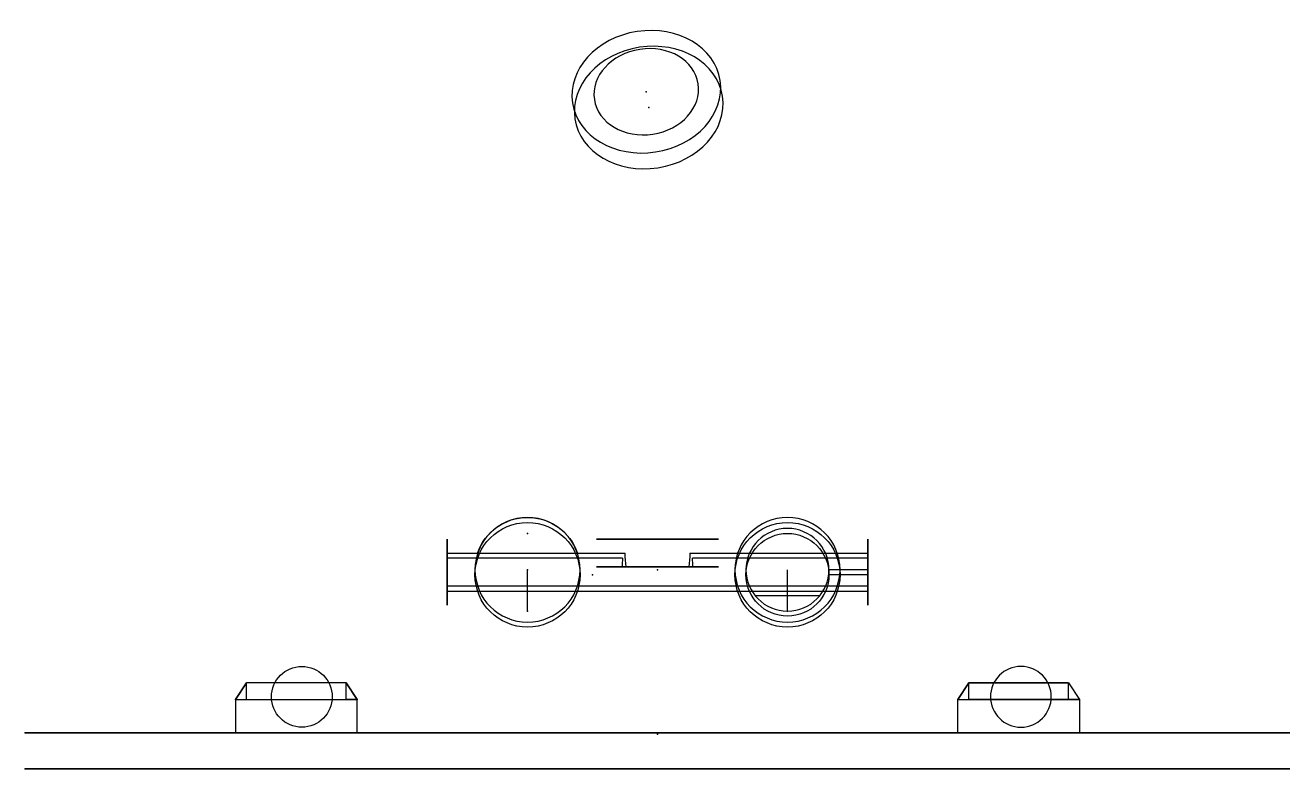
# Model space of a CAD drawing. Header units: centimetres. Extents: x 0 to 22.9, y 0 to 13.4.
import ezdxf

# ---------------------------------------------------------------- set-up
doc = ezdxf.new("R2010")
doc.units = ezdxf.units.CM
doc.header["$MEASUREMENT"] = 0
for name, color, linetype in [('Trolley Bolt Spacer v2_Sketch1', 7, 'Continuous'), ('Trolley Bolt Spacer v2_Sketch2', 7, 'Continuous'), ('Trolley Bolt Spacer v2_Sketch3', 7, 'Continuous'), ('Trolley Bolt Spacer v2_Sketch4', 7, 'Continuous'), ('Trolley Bracket v3_Sketch1', 7, 'Continuous'), ('Trolley Bracket v3_Sketch2', 7, 'Continuous'), ('Trolley Bracket v3_Sketch3', 7, 'Continuous'), ('Trolley Bracket v3_Sketch4', 7, 'Continuous'), ('Trolley Bracket v3_Sketch5', 7, 'Continuous'), ('Trolley Bracket v3_Sketch6', 7, 'Continuous'), ('Trolley Bracket v3_Sketch7', 7, 'Continuous'), ('Trolley Bracket v3_Sketch8', 7, 'Continuous'), ('Trolley Bracket v3_Sketch9', 7, 'Continuous'), ('Trolley v7_Sketch1', 7, 'Continuous'), ('Trolley v7_Sketch10', 7, 'Continuous'), ('Trolley v7_Sketch2', 7, 'Continuous'), ('Trolley v7_Sketch3', 7, 'Continuous'), ('Trolley v7_Sketch4', 7, 'Continuous'), ('Trolley v7_Sketch5', 7, 'Continuous'), ('Trolley v7_Sketch6', 7, 'Continuous'), ('Trolley v7_Sketch7', 7, 'Continuous'), ('Trolley v7_Sketch8', 7, 'Continuous'), ('Trolley v7_Sketch9', 7, 'Continuous'), ('Trolley Wheel v1_Sketch1', 7, 'Continuous'), ('Trolley Wheel v1_Sketch2', 7, 'Continuous')]:
    doc.layers.add(name, color=color, linetype=linetype)

# ---------------------------------------------------------------- blocks, each defined once
blk = doc.blocks.new('TrolleyWheelv1')
at = {"layer": 'Trolley Wheel v1_Sketch1', "extrusion": (0, 1, 0)}
blk.add_circle((0, 0), 1.35, dxfattribs=at)
at = {"layer": 'Trolley Wheel v1_Sketch1'}
blk.add_point((0, 0), dxfattribs=at)
at = {"layer": 'Trolley Wheel v1_Sketch2', "extrusion": (0, 1, 0)}
for radius in [1.35, 0.95]:
    blk.add_circle((0, 0, 0.5), radius, dxfattribs=at)
at = {"layer": 'Trolley Wheel v1_Sketch2'}
blk.add_point((0, 0.5), dxfattribs=at)
blk = doc.blocks.new('Trolleyv7')
at = {"layer": 'Trolley v7_Sketch1'}
for p, q in [((0, 0, -0.6), (-0.52, 0, -0.3)), ((-0.52, 0, -0.3), (-0.52, 0, 0.3)), ((-0.52, 0, 0.3), (0, 0, 0.6)), ((0, 0, 0.6), (0.52, 0, 0.3)), ((0.52, 0, -0.3), (0, 0, -0.6)), ((0.52, 0, 0.3), (0.52, 0, -0.3))]:
    blk.add_line(p, q, dxfattribs=at)
blk.add_point((0, 0), dxfattribs=at)
blk.add_point((0, 0), dxfattribs=at)
at = {"layer": 'Trolley v7_Sketch10'}
blk.add_line((-0.909, 1.45, 0.075), (-0.26, 1.45, 0.45), dxfattribs=at)
at = {"layer": 'Trolley v7_Sketch10', "extrusion": (-0.5, 0, 0.866025)}
blk.add_circle((-1.45, 0, 0.52), 0.95, dxfattribs=at)
blk.add_circle((-1.45, 0, 0.52), 0.95, dxfattribs=at)
at = {"layer": 'Trolley v7_Sketch10', "extrusion": (-0.5, -2.77556e-17, 0.866025)}
blk.add_arc((-1.45, 0, 0.52), 0.95, 18.4085, 161.5915, dxfattribs=at)
at = {"layer": 'Trolley v7_Sketch10'}
for p in [(-0.909, 1.45, 0.075), (-0.26, 1.45, 0.45)]:
    blk.add_point(p, dxfattribs=at)
at = {"layer": 'Trolley v7_Sketch2', "extrusion": (0.819152, 0, 0.573576)}
blk.add_circle((3.8, -0.052, 0.598), 0.8, dxfattribs=at)
at = {"layer": 'Trolley v7_Sketch2'}
blk.add_point((0.52, 3.8, 0.3), dxfattribs=at)
at = {"layer": 'Trolley v7_Sketch3'}
for p, q in [((-0.214, 4.366, 0.476), (-0.214, 3.234, 0.476)), ((0.384, 3.158, -0.378), (0.384, 4.442, -0.378))]:
    blk.add_line(p, q, dxfattribs=at)
at = {"layer": 'Trolley v7_Sketch3', "extrusion": (0.819152, 0, 0.573576)}
blk.add_circle((3.8, -0.052, 0.098), 0.35, dxfattribs=at)
at = {"layer": 'Trolley v7_Sketch3', "extrusion": (0.819152, 8.32667e-17, 0.573576)}
blk.add_arc((3.8, -0.052, 0.098), 0.8, 323.3218, 44.9655, dxfattribs=at)
at = {"layer": 'Trolley v7_Sketch3', "extrusion": (0.819152, -5.55112e-17, 0.573576)}
blk.add_arc((3.8, -0.052, 0.098), 0.8, 135.0345, 216.6782, dxfattribs=at)
at = {"layer": 'Trolley v7_Sketch3'}
blk.add_point((0.08, 0, 0.056), dxfattribs=at)
at = {"layer": 'Trolley v7_Sketch4'}
for p, q in [((0, 7.6, 0.6), (-0.52, 7.6, 0.3)), ((-0.52, 7.6, 0.3), (-0.52, 0, 0.3)), ((-0.26, 7.6, 0.45), (-0.26, 6.9, 0.45)), ((0, 4.387, 0.6), (0, 7.6, 0.6)), ((-0.214, 3.234, 0.476), (-0.214, 4.366, 0.476)), ((0, 0, 0.6), (0, 3.213, 0.6)), ((-0.52, 0, 0.3), (0, 0, 0.6))]:
    blk.add_line(p, q, dxfattribs=at)
at = {"layer": 'Trolley v7_Sketch4', "extrusion": (-0.5, 0, 0.866025)}
blk.add_circle((-6.15, 0, 0.52), 0.75, dxfattribs=at)
for start_param, end_param in [(2.318192, 2.355592), (3.927593, 3.964993)]:
    blk.add_ellipse((5.403, 3.8, 3.72), major_axis=(7.949, 0, 4.589), ratio=0.087156, start_param=start_param, end_param=end_param, dxfattribs=at)
at = {"layer": 'Trolley v7_Sketch4'}
blk.add_point((-0.26, 0, 0.45), dxfattribs=at)
at = {"layer": 'Trolley v7_Sketch5'}
for p, q in [((0, 0, -0.6), (0, 7.6, -0.6)), ((0, 7.6, -0.6), (0.52, 7.6, -0.3)), ((0.26, 7.6, -0.45), (0.26, 6.9, -0.45)), ((0.52, 7.6, -0.3), (0.52, 4.431, -0.3)), ((0.384, 4.442, -0.378), (0.384, 3.158, -0.378)), ((0.52, 3.169, -0.3), (0.52, 0, -0.3)), ((0.52, 0, -0.3), (0, 0, -0.6))]:
    blk.add_line(p, q, dxfattribs=at)
at = {"layer": 'Trolley v7_Sketch5', "extrusion": (0.5, 0, -0.866025)}
blk.add_circle((6.15, 0, 0.52), 0.75, dxfattribs=at)
blk.add_circle((6.15, 0, 0.52), 0.75, dxfattribs=at)
for start_param, end_param in [(5.352544, 5.373969), (0.909217, 0.930641)]:
    blk.add_ellipse((-4.364, 3.8, -3.12), major_axis=(7.949, 0, 4.589), ratio=0.087156, start_param=start_param, end_param=end_param, dxfattribs=at)
at = {"layer": 'Trolley v7_Sketch5'}
blk.add_point((0.26, 0, -0.45), dxfattribs=at)
at = {"layer": 'Trolley v7_Sketch6'}
for p, q in [((0, 0, -0.6), (0, 7.6, -0.6)), ((0, 7.6, -0.6), (0.52, 7.6, -0.3)), ((0.52, 7.6, -0.3), (0.52, 4.431, -0.3)), ((0.384, 4.442, -0.378), (0.384, 3.158, -0.378)), ((0.52, 3.169, -0.3), (0.52, 0, -0.3)), ((0.52, 0, -0.3), (0, 0, -0.6))]:
    blk.add_line(p, q, dxfattribs=at)
at = {"layer": 'Trolley v7_Sketch6', "extrusion": (0.5, 0, -0.866025)}
for radius in [0.95, 0.75]:
    blk.add_circle((6.15, 0, 0.52), radius, dxfattribs=at)
for start_param, end_param in [(5.352544, 5.373969), (0.909217, 0.930641)]:
    blk.add_ellipse((-4.364, 3.8, -3.12), major_axis=(7.949, 0, 4.589), ratio=0.087156, start_param=start_param, end_param=end_param, dxfattribs=at)
at = {"layer": 'Trolley v7_Sketch6'}
blk.add_point((0.26, 0, -0.45), dxfattribs=at)
at = {"layer": 'Trolley v7_Sketch7'}
for p, q in [((-0.52, 7.6, 0.3), (0, 7.6, 0.6)), ((0, 7.6, -0.6), (-0.52, 7.6, -0.3)), ((-0.52, 7.6, -0.3), (-0.52, 7.6, 0.3)), ((0, 7.6, 0.6), (0.52, 7.6, 0.3)), ((0.52, 7.6, -0.3), (0, 7.6, -0.6)), ((0.52, 7.6, 0.3), (0.52, 7.6, -0.3))]:
    blk.add_line(p, q, dxfattribs=at)
blk.add_point((0, 7.6), dxfattribs=at)
at = {"layer": 'Trolley v7_Sketch8'}
for p, q in [((-0.67, 6.732, 0.213), (-0.67, 5.568, 0.213)), ((-0.909, 6.15, 0.075), (-0.26, 6.15, 0.45))]:
    blk.add_line(p, q, dxfattribs=at)
at = {"layer": 'Trolley v7_Sketch8', "extrusion": (-0.5, 0, 0.866025)}
blk.add_circle((-6.15, 0, 0.52), 0.95, dxfattribs=at)
at = {"layer": 'Trolley v7_Sketch8'}
for p in [(-0.909, 6.15, 0.075), (0, 5.249, 0.6), (-0.26, 3.8, 0.45)]:
    blk.add_point(p, dxfattribs=at)
at = {"layer": 'Trolley v7_Sketch9', "extrusion": (0.5, 0, -0.866025)}
blk.add_circle((1.45, 0, 0.52), 0.95, dxfattribs=at)
at = {"layer": 'Trolley v7_Sketch9'}
for p in [(0.26, 2.624, -0.45), (0.909, 1.45, -0.075)]:
    blk.add_point(p, dxfattribs=at)
at = {"extrusion": (1.1167e-16, 0.996195, 0.087156)}
blk.add_blockref('TrolleyWheelv1', (-9.08, 1.358, 3.774), dxfattribs=at)
blk = doc.blocks.new('TrolleyBoltSpacerv2')
at = {"layer": 'Trolley Bolt Spacer v2_Sketch1'}
for p, q in [((0, 0, -1.27), (-1.1, 0, -0.635)), ((-1.1, 0, -0.635), (-1.1, 0, 0.635)), ((-1.1, 0, 0.635), (0, 0, 1.27)), ((1.1, 0, -0.635), (0, 0, -1.27)), ((0, 0, 1.27), (1.1, 0, 0.635)), ((1.1, 0, 0.635), (1.1, 0, -0.635))]:
    blk.add_line(p, q, dxfattribs=at)
blk.add_point((0, 0), dxfattribs=at)
blk.add_point((0, 0), dxfattribs=at)
at = {"layer": 'Trolley Bolt Spacer v2_Sketch2'}
for p, q in [((0, 0.5, -1.27), (-1.1, 0.5, -0.635)), ((-1.1, 0.5, -0.635), (-1.1, 0.5, 0.635)), ((-1.1, 0.5, 0.635), (0, 0.5, 1.27)), ((1.1, 0.5, -0.635), (0, 0.5, -1.27)), ((0, 0.5, 1.27), (1.1, 0.5, 0.635)), ((1.1, 0.5, 0.635), (1.1, 0.5, -0.635))]:
    blk.add_line(p, q, dxfattribs=at)
at = {"layer": 'Trolley Bolt Spacer v2_Sketch2', "extrusion": (0, 1, 0)}
blk.add_circle((0, 0, 0.5), 0.339, dxfattribs=at)
at = {"layer": 'Trolley Bolt Spacer v2_Sketch2'}
blk.add_point((0, 0.5), dxfattribs=at)
at = {"layer": 'Trolley Bolt Spacer v2_Sketch3'}
for p, q in [((0, 0, -0.693), (-0.6, 0, -0.346)), ((-0.6, 0, -0.346), (-0.6, 0, 0.346)), ((-0.6, 0, 0.346), (0, 0, 0.693)), ((0.6, 0, -0.346), (0, 0, -0.693)), ((0, 0, 0.693), (0.6, 0, 0.346)), ((0.6, 0, 0.346), (0.6, 0, -0.346))]:
    blk.add_line(p, q, dxfattribs=at)
blk.add_point((0, 0), dxfattribs=at)
blk.add_point((0, 0), dxfattribs=at)
at = {"layer": 'Trolley Bolt Spacer v2_Sketch4'}
for p, q in [((0, 0.5, -0.693), (-0.6, 0.5, -0.346)), ((-0.6, 0.5, -0.346), (-0.6, 0.5, 0.346)), ((-0.6, 0.5, 0.346), (0, 0.5, 0.693)), ((0.6, 0.5, -0.346), (0, 0.5, -0.693)), ((0, 0.5, 0.693), (0.6, 0.5, 0.346)), ((0.6, 0.5, 0.346), (0.6, 0.5, -0.346))]:
    blk.add_line(p, q, dxfattribs=at)
at = {"layer": 'Trolley Bolt Spacer v2_Sketch4', "extrusion": (0, 1, 0)}
blk.add_circle((0, 0, 0.5), 0.3, dxfattribs=at)
at = {"layer": 'Trolley Bolt Spacer v2_Sketch4'}
blk.add_point((0, 0.5), dxfattribs=at)

msp = doc.modelspace()

# ---------------------------------------------------------------- linework, layer by layer
at = {"layer": 'Trolley Bracket v3_Sketch1'}
for p, q in [((0, 0), (22.86, 0)), ((22.86, 0, 5.5), (0, 0, 5.5)), ((0, 0, 5.5), (0, 0)), ((22.86, 0), (22.86, 0, 5.5))]:
    msp.add_line(p, q, dxfattribs=at)
msp.add_point((0, 0), dxfattribs=at)
at = {"layer": 'Trolley Bracket v3_Sketch2'}
for p, q in [((0, 0.65, 5.5), (22.86, 0.65, 5.5)), ((22.86, 0.65), (0, 0.65)), ((0, 0.65), (0, 0.65, 5.5)), ((0, 0.65, 2.75), (22.86, 0.65, 2.75)), ((6, 0.65, 4.9), (3.8, 0.65, 4.9)), ((3.8, 0.65, 5.5), (6, 0.65, 5.5)), ((3.8, 0.65, 4.9), (3.8, 0.65, 5.5)), ((6, 0.65, 0.6), (3.8, 0.65, 0.6)), ((3.8, 0.65, 0.6), (3.8, 0.65)), ((6, 0.65, 5.5), (6, 0.65, 4.9)), ((6, 0.65), (6, 0.65, 0.6)), ((11.43, 0.65, 5.5), (11.43, 0.65)), ((19.06, 0.65, 5.5), (16.86, 0.65, 5.5)), ((16.86, 0.65, 5.5), (16.86, 0.65, 4.9)), ((16.86, 0.65, 4.9), (19.06, 0.65, 4.9)), ((19.06, 0.65), (16.86, 0.65)), ((16.86, 0.65), (16.86, 0.65, 0.6)), ((16.86, 0.65, 0.6), (19.06, 0.65, 0.6)), ((22.86, 0.65, 5.5), (19.06, 0.65, 5.5)), ((19.06, 0.65, 4.9), (19.06, 0.65, 5.5)), ((19.06, 0.65, 0.6), (19.06, 0.65)), ((22.86, 0.65, 5.5), (22.86, 0.65))]:
    msp.add_line(p, q, dxfattribs=at)
msp.add_point((0, 0.65), dxfattribs=at)
at = {"layer": 'Trolley Bracket v3_Sketch3'}
for p, q in [((17.06, 1.55, 5.5), (16.86, 1.25, 5.5)), ((17.06, 1.25, 5.5), (17.06, 1.55, 5.5)), ((18.86, 1.55, 5.5), (17.06, 1.55, 5.5)), ((18.86, 1.25, 5.5), (18.86, 1.55, 5.5)), ((18.86, 1.55, 5.5), (19.06, 1.25, 5.5)), ((16.86, 1.25, 5.5), (17.06, 1.25, 5.5)), ((18.86, 1.25, 5.5), (17.06, 1.25, 5.5)), ((19.06, 1.25, 5.5), (18.86, 1.25, 5.5))]:
    msp.add_line(p, q, dxfattribs=at)
for p in [(16.86, 1.25, 5.5), (19.06, 1.25, 5.5), (11.43, 0.625, 5.5)]:
    msp.add_point(p, dxfattribs=at)
at = {"layer": 'Trolley Bracket v3_Sketch4'}
for p, q in [((3.8, 0.65), (0, 0.65)), ((0, 0.65), (0, 0.65, 5.5)), ((0, 0.65, 5.5), (3.8, 0.65, 5.5)), ((6, 0.65, 0.6), (3.8, 0.65, 0.6)), ((3.8, 0.65, 0.6), (3.8, 0.65)), ((3.8, 0.65, 5.5), (3.8, 0.65, 4.9)), ((3.8, 0.65, 4.9), (6, 0.65, 4.9)), ((16.86, 0.65), (6, 0.65)), ((6, 0.65), (6, 0.65, 0.6)), ((6, 0.65, 4.9), (6, 0.65, 5.5)), ((6, 0.65, 5.5), (16.86, 0.65, 5.5)), ((16.86, 0.65, 0.6), (16.86, 0.65)), ((16.86, 0.65, 5.5), (16.86, 0.65, 4.9)), ((16.86, 0.65, 4.9), (19.06, 0.65, 4.9)), ((19.06, 0.65, 0.6), (16.86, 0.65, 0.6)), ((19.06, 0.65, 4.9), (19.06, 0.65, 5.5)), ((19.06, 0.65, 5.5), (22.86, 0.65, 5.5)), ((22.86, 0.65), (19.06, 0.65)), ((19.06, 0.65), (19.06, 0.65, 0.6)), ((22.86, 0.65, 5.5), (22.86, 0.65))]:
    msp.add_line(p, q, dxfattribs=at)
at = {"layer": 'Trolley Bracket v3_Sketch4', "extrusion": (0, 1, 0)}
msp.add_circle((-11.43, 2.75, 0.65), 0.4, dxfattribs=at)
at = {"layer": 'Trolley Bracket v3_Sketch4'}
msp.add_point((0, 0.65), dxfattribs=at)
at = {"layer": 'Trolley Bracket v3_Sketch5'}
for p, q in [((16.86, 1.25), (17.06, 1.55)), ((17.06, 1.25), (17.06, 1.55)), ((18.86, 1.55), (17.06, 1.55)), ((18.86, 1.25), (18.86, 1.55)), ((18.86, 1.55), (19.06, 1.25)), ((16.86, 1.25), (17.06, 1.25)), ((16.86, 1.25), (19.06, 1.25)), ((19.06, 1.25), (18.86, 1.25))]:
    msp.add_line(p, q, dxfattribs=at)
for p in [(16.86, 1.25), (19.06, 1.25), (11.43, 0.625)]:
    msp.add_point(p, dxfattribs=at)
at = {"layer": 'Trolley Bracket v3_Sketch6'}
for p, q in [((3.8, 1.25), (4, 1.55)), ((4, 1.25), (4, 1.55)), ((5.8, 1.55), (4, 1.55)), ((5.8, 1.25), (5.8, 1.55)), ((5.8, 1.55), (6, 1.25)), ((3.8, 1.25), (4, 1.25)), ((3.8, 1.25), (6, 1.25)), ((6, 1.25), (5.8, 1.25))]:
    msp.add_line(p, q, dxfattribs=at)
for p in [(3.8, 1.25), (6, 1.25), (11.43, 0.625)]:
    msp.add_point(p, dxfattribs=at)
at = {"layer": 'Trolley Bracket v3_Sketch7'}
for p, q in [((4, 1.55, 5.5), (3.8, 1.25, 5.5)), ((4, 1.25, 5.5), (4, 1.55, 5.5)), ((5.8, 1.55, 5.5), (4, 1.55, 5.5)), ((5.8, 1.25, 5.5), (5.8, 1.55, 5.5)), ((6, 1.25, 5.5), (5.8, 1.55, 5.5)), ((3.8, 1.25, 5.5), (4, 1.25, 5.5)), ((3.8, 1.25, 5.5), (6, 1.25, 5.5)), ((6, 1.25, 5.5), (5.8, 1.25, 5.5))]:
    msp.add_line(p, q, dxfattribs=at)
for p in [(3.8, 1.25, 5.5), (6, 1.25, 5.5), (11.43, 0.625, 5.5)]:
    msp.add_point(p, dxfattribs=at)
at = {"layer": 'Trolley Bracket v3_Sketch8'}
for p, q in [((4, 1.55, 0.6), (3.8, 1.25, 0.6)), ((5.8, 1.55, 0.6), (4, 1.55, 0.6)), ((6, 1.25, 0.6), (5.8, 1.55, 0.6)), ((3.8, 1.25, 0.6), (3.8, 0.65, 0.6)), ((6, 0.65, 0.6), (6, 1.25, 0.6)), ((3.8, 0.65, 0.6), (6, 0.65, 0.6))]:
    msp.add_line(p, q, dxfattribs=at)
msp.add_circle((5, 1.3, 0.6), 0.55, dxfattribs=at)
msp.add_point((0, 0, 0.6), dxfattribs=at)
at = {"layer": 'Trolley Bracket v3_Sketch9'}
for p, q in [((16.86, 1.25, 4.9), (17.06, 1.55, 4.9)), ((17.06, 1.55, 4.9), (18.86, 1.55, 4.9)), ((18.86, 1.55, 4.9), (19.06, 1.25, 4.9)), ((16.86, 0.65, 4.9), (16.86, 1.25, 4.9)), ((19.06, 1.25, 4.9), (19.06, 0.65, 4.9)), ((19.06, 0.65, 4.9), (16.86, 0.65, 4.9))]:
    msp.add_line(p, q, dxfattribs=at)
at = {"layer": 'Trolley Bracket v3_Sketch9', "extrusion": (0, 0, -1)}
msp.add_circle((-18, 1.3, -4.9), 0.55, dxfattribs=at)
at = {"layer": 'Trolley Bracket v3_Sketch9'}
msp.add_point((0, 0, 4.9), dxfattribs=at)

# ---------------------------------------------------------------- block references
at = {"extrusion": (-9.56036e-16, 0.573576, -0.819152), "rotation": 90.00000000000014}
msp.add_blockref('Trolleyv7', (-7.63, 4.457, -0.172), dxfattribs=at)
at = {"extrusion": (-2.06098e-15, -1.11022e-16, -1), "rotation": 180}
msp.add_blockref('TrolleyBoltSpacerv2', (-11.43, 4.15, -2.75), dxfattribs=at)

doc.saveas('drawing.dxf')
